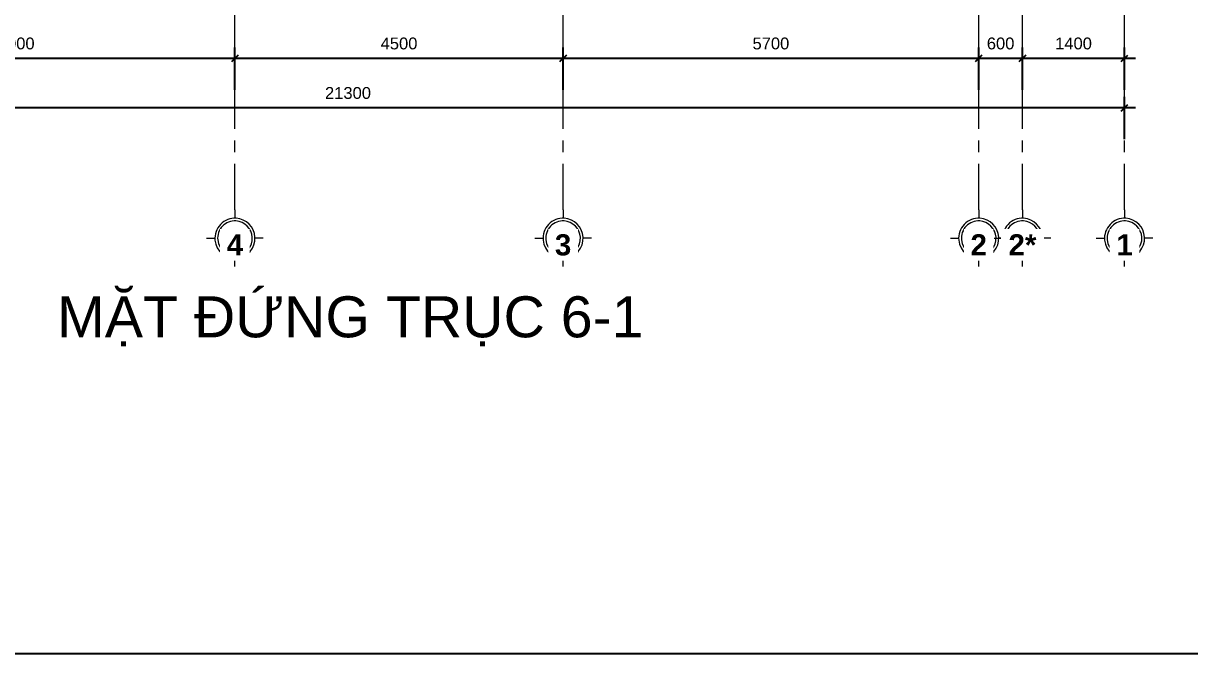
# Model space of a CAD drawing. Header units: millimetres. Extents: x 2164007 to 2324354, y -2513385 to -2308978.
# Drawn here: x 2255938 to 2271934, y -2435714 to -2427072 of the extents above; entities that cross this region are included whole.
import ezdxf

# ---------------------------------------------------------------- set-up
doc = ezdxf.new("R2010")
doc.units = ezdxf.units.MM
doc.linetypes.add('Grid Line', pattern=[22.225, 12.7, -3.175, 3.175, -3.175])
doc.layers.add('5', color=5, linetype='Continuous')
for name, color, linetype, lineweight in [('A-ANNO-DIMS', 211, 'Continuous', 9), ('G-ANNO-TEXT', 231, 'Continuous', 9), ('S-GRID', 8, 'Continuous', 9), ('S-GRID-IDEN', 8, 'Continuous', 9)]:
    doc.layers.add(name, color=color, linetype=linetype, lineweight=lineweight)
doc.styles.add('Arial_1', font='arial.ttf', dxfattribs={"height": 162.282934})
doc.styles.add('Arial_B', font='arialbd.ttf', dxfattribs={"height": 190.266788})
doc.dimstyles.new('Dim_dai_ca_vu', dxfattribs={"dimscale": 304.8, "dimtxt": 165, "dimasz": 0.292969, "dimexe": 0.492126, "dimexo": 0.0625, "dimgap": 0.393701, "dimtad": 1, "dimdec": 0, "dimzin": 0, "dimdsep": 46, "dimtxsty": 'Arial_1', "dimblk1": 'OBLIQUE', "dimblk2": 'OBLIQUE', "dimsah": 1, "dimcen": 0.09, "dimdle": 0.492126, "dimadec": 0, "dimazin": 0, "dimtfac": 1, "dimtdec": 4, "dimtix": 1, "dimtmove": 0, "dimatfit": 3, "dimfxl": 0.984252, "dimfxlon": 1, "dimtvp": 1, "dimtfill": 1, "dimtolj": 1, "dimtzin": 0, "dimarcsym": 2})

# ---------------------------------------------------------------- blocks, each defined once
blk = doc.blocks.new('Grid - Structural Grid-308830-South')
at = {"layer": 'S-GRID-IDEN'}
for p, q in [((-9315, -2579), (-9315, -2692)), ((-9703, -2967), (-9590, -2967)), ((-8927, -2967), (-9040, -2967)), ((-9315, -3354), (-9315, -3242))]:
    blk.add_line(p, q, dxfattribs=at)
at = {"layer": 'S-GRID-IDEN', "lineweight": 13}
for start, end in [(86.5906, 185.4173), (3.4094, 86.5906), (185.4173, 275.4173), (275.4173, 3.4094)]:
    blk.add_arc((-9315, -2967), 275, start, end, dxfattribs=at)
at = {"layer": 'S-GRID-IDEN'}
for start, end in [(86.5906, 185.4173), (3.4094, 86.5906), (185.4173, 275.4173), (275.4173, 3.4094)]:
    blk.add_arc((-9315, -2967), 238, start, end, dxfattribs=at)
blk = doc.blocks.new('_Oblique')
at = {"color": 0, "linetype": 'ByBlock', "lineweight": -2}
blk.add_line((-0.5, -0.5), (0.5, 0.5), dxfattribs=at)
blk = doc.blocks.new('*D370')
at = {"layer": 'A-ANNO-DIMS', "color": 0, "lineweight": -2}
for p, q in [((2269641, -2427983), (2269641, -2427402)), ((2271041, -2427983), (2271041, -2427402)), ((2271191, -2427552), (2269491, -2427552))]:
    blk.add_line(p, q, dxfattribs=at)
at = {"layer": 'Defpoints', "color": 0}
for p in [(2269641, -2427552), (2269641, -2428002), (2271041, -2428002)]:
    blk.add_point(p, dxfattribs=at)
at = {"layer": 'A-ANNO-DIMS', "color": 0, "lineweight": -2, "xscale": 89.296875, "yscale": 89.296875, "zscale": 89.296875, "rotation": 180}
blk.add_blockref('_Oblique', (2269641, -2427552), dxfattribs=at)
at = {"layer": 'A-ANNO-DIMS', "color": 0, "lineweight": -2, "xscale": 89.296875, "yscale": 89.296875, "zscale": 89.296875}
blk.add_blockref('_Oblique', (2271041, -2427552), dxfattribs=at)
at = {"layer": 'A-ANNO-DIMS', "color": 0, "insert": (2270341, -2427349), "char_height": 162.3, "attachment_point": 5, "style": 'Arial_1', "bg_fill": 3, "box_fill_scale": 1.1, "bg_fill_color": 256, "bg_fill_true_color": 13158600, "bg_fill_transparency": 11244876}
blk.add_mtext('\\A1;1400', dxfattribs=at)
blk = doc.blocks.new('*D371')
at = {"layer": 'A-ANNO-DIMS', "color": 0, "lineweight": -2}
for p, q in [((2269041, -2427983), (2269041, -2427402)), ((2269641, -2427983), (2269641, -2427402)), ((2269791, -2427552), (2268891, -2427552))]:
    blk.add_line(p, q, dxfattribs=at)
at = {"layer": 'Defpoints', "color": 0}
for p in [(2269041, -2427552), (2269041, -2428002), (2269641, -2428002)]:
    blk.add_point(p, dxfattribs=at)
at = {"layer": 'A-ANNO-DIMS', "color": 0, "lineweight": -2, "xscale": 89.296875, "yscale": 89.296875, "zscale": 89.296875, "rotation": 180}
blk.add_blockref('_Oblique', (2269041, -2427552), dxfattribs=at)
at = {"layer": 'A-ANNO-DIMS', "color": 0, "lineweight": -2, "xscale": 89.296875, "yscale": 89.296875, "zscale": 89.296875}
blk.add_blockref('_Oblique', (2269641, -2427552), dxfattribs=at)
at = {"layer": 'A-ANNO-DIMS', "color": 0, "insert": (2269341, -2427349), "char_height": 162.3, "attachment_point": 5, "style": 'Arial_1', "bg_fill": 3, "box_fill_scale": 1.1, "bg_fill_color": 256, "bg_fill_true_color": 13158600, "bg_fill_transparency": 16338044}
blk.add_mtext('\\A1;600', dxfattribs=at)
blk = doc.blocks.new('*D372')
at = {"layer": 'A-ANNO-DIMS', "color": 0, "lineweight": -2}
for p, q in [((2263341, -2427983), (2263341, -2427402)), ((2269041, -2427983), (2269041, -2427402)), ((2269191, -2427552), (2263191, -2427552))]:
    blk.add_line(p, q, dxfattribs=at)
at = {"layer": 'Defpoints', "color": 0}
for p in [(2263341, -2427552), (2263341, -2428002), (2269041, -2428002)]:
    blk.add_point(p, dxfattribs=at)
at = {"layer": 'A-ANNO-DIMS', "color": 0, "lineweight": -2, "xscale": 89.296875, "yscale": 89.296875, "zscale": 89.296875, "rotation": 180}
blk.add_blockref('_Oblique', (2263341, -2427552), dxfattribs=at)
at = {"layer": 'A-ANNO-DIMS', "color": 0, "lineweight": -2, "xscale": 89.296875, "yscale": 89.296875, "zscale": 89.296875}
blk.add_blockref('_Oblique', (2269041, -2427552), dxfattribs=at)
at = {"layer": 'A-ANNO-DIMS', "color": 0, "insert": (2266191, -2427349), "char_height": 162.3, "attachment_point": 5, "style": 'Arial_1', "bg_fill": 3, "box_fill_scale": 1.1, "bg_fill_color": 256, "bg_fill_true_color": 13158600, "bg_fill_transparency": 15732812}
blk.add_mtext('\\A1;5700', dxfattribs=at)
blk = doc.blocks.new('*D373')
at = {"layer": 'A-ANNO-DIMS', "color": 0, "lineweight": -2}
for p, q in [((2258841, -2427983), (2258841, -2427402)), ((2263341, -2427983), (2263341, -2427402)), ((2263491, -2427552), (2258691, -2427552))]:
    blk.add_line(p, q, dxfattribs=at)
at = {"layer": 'Defpoints', "color": 0}
for p in [(2258841, -2427552), (2258841, -2428002), (2263341, -2428002)]:
    blk.add_point(p, dxfattribs=at)
at = {"layer": 'A-ANNO-DIMS', "color": 0, "lineweight": -2, "xscale": 89.296875, "yscale": 89.296875, "zscale": 89.296875, "rotation": 180}
blk.add_blockref('_Oblique', (2258841, -2427552), dxfattribs=at)
at = {"layer": 'A-ANNO-DIMS', "color": 0, "lineweight": -2, "xscale": 89.296875, "yscale": 89.296875, "zscale": 89.296875}
blk.add_blockref('_Oblique', (2263341, -2427552), dxfattribs=at)
at = {"layer": 'A-ANNO-DIMS', "color": 0, "insert": (2261091, -2427349), "char_height": 162.3, "attachment_point": 5, "style": 'Arial_1', "bg_fill": 3, "box_fill_scale": 1.1, "bg_fill_color": 256, "bg_fill_true_color": 13158600, "bg_fill_transparency": 12165976}
blk.add_mtext('\\A1;4500', dxfattribs=at)
blk = doc.blocks.new('*D374')
at = {"layer": 'A-ANNO-DIMS', "color": 0, "lineweight": -2}
for p, q in [((2252841, -2427983), (2252841, -2427402)), ((2258841, -2427983), (2258841, -2427402)), ((2258991, -2427552), (2252691, -2427552))]:
    blk.add_line(p, q, dxfattribs=at)
at = {"layer": 'Defpoints', "color": 0}
for p in [(2252841, -2427552), (2252841, -2428002), (2258841, -2428002)]:
    blk.add_point(p, dxfattribs=at)
at = {"layer": 'A-ANNO-DIMS', "color": 0, "lineweight": -2, "xscale": 89.296875, "yscale": 89.296875, "zscale": 89.296875, "rotation": 180}
blk.add_blockref('_Oblique', (2252841, -2427552), dxfattribs=at)
at = {"layer": 'A-ANNO-DIMS', "color": 0, "lineweight": -2, "xscale": 89.296875, "yscale": 89.296875, "zscale": 89.296875}
blk.add_blockref('_Oblique', (2258841, -2427552), dxfattribs=at)
at = {"layer": 'A-ANNO-DIMS', "color": 0, "insert": (2255841, -2427349), "char_height": 162.3, "attachment_point": 5, "style": 'Arial_1', "bg_fill": 3, "box_fill_scale": 1.1, "bg_fill_color": 256, "bg_fill_true_color": 13158600, "bg_fill_transparency": 16354496}
blk.add_mtext('\\A1;6000', dxfattribs=at)
blk = doc.blocks.new('*D377')
at = {"layer": 'A-ANNO-DIMS', "color": 0, "lineweight": -2}
for p, q in [((2249741, -2428662), (2249741, -2428081)), ((2271041, -2428662), (2271041, -2428081)), ((2271191, -2428231), (2249591, -2428231))]:
    blk.add_line(p, q, dxfattribs=at)
at = {"layer": 'Defpoints', "color": 0}
for p in [(2249741, -2428231), (2249741, -2428681), (2271041, -2428681)]:
    blk.add_point(p, dxfattribs=at)
at = {"layer": 'A-ANNO-DIMS', "color": 0, "lineweight": -2, "xscale": 89.296875, "yscale": 89.296875, "zscale": 89.296875, "rotation": 180}
blk.add_blockref('_Oblique', (2249741, -2428231), dxfattribs=at)
at = {"layer": 'A-ANNO-DIMS', "color": 0, "lineweight": -2, "xscale": 89.296875, "yscale": 89.296875, "zscale": 89.296875}
blk.add_blockref('_Oblique', (2271041, -2428231), dxfattribs=at)
at = {"layer": 'A-ANNO-DIMS', "color": 0, "insert": (2260391, -2428028), "char_height": 162.3, "attachment_point": 5, "style": 'Arial_1', "bg_fill": 3, "box_fill_scale": 1.1, "bg_fill_color": 256, "bg_fill_true_color": 13158600, "bg_fill_transparency": 10586136}
blk.add_mtext('\\A1;21300', dxfattribs=at)

msp = doc.modelspace()

# ---------------------------------------------------------------- linework, layer by layer
at = {"layer": 'S-GRID', "linetype": 'Grid Line', "ltscale": 50}
for p, q in [((2258840.7, -2429631.3), (2258840.7, -2415620.8)), ((2263340.7, -2429631.3), (2263340.7, -2415620.8)), ((2269040.7, -2429631.3), (2269040.7, -2415620.8)), ((2269640.7, -2429631.3), (2269640.7, -2415620.8)), ((2271040.7, -2429631.3), (2271040.7, -2415620.8))]:
    msp.add_line(p, q, dxfattribs=at)

# ---------------------------------------------------------------- block references
at = {"layer": 'S-GRID-IDEN'}
for p in [(2268155.8, -2427052.3), (2272655.8, -2427052.3), (2278355.8, -2427052.3), (2280355.8, -2427052.3)]:
    msp.add_blockref('Grid - Structural Grid-308830-South', p, dxfattribs=at)

# ---------------------------------------------------------------- texts
at = {"layer": 'G-ANNO-TEXT', "color": 7, "insert": (2256401.8, -2430815), "char_height": 562.089, "width": 9539.478, "attachment_point": 1, "line_spacing_factor": 0.938532, "style": 'Arial_1', "bg_fill": 3, "box_fill_scale": 1.25, "bg_fill_color": 0, "bg_fill_transparency": 0}
msp.add_mtext('MẶT ĐỨNG TRỤC 6-1', dxfattribs=at)

# ---------------------------------------------------------------- next in the draw order: texts
at = {"layer": 'S-GRID-IDEN', "char_height": 289.967, "width": 260.604, "attachment_point": 2, "line_spacing_factor": 0.938532, "style": 'Arial_B', "bg_fill": 3, "box_fill_scale": 1.25, "bg_fill_color": 0, "bg_fill_transparency": 0}
for s, insert in [('\\fArial|b1|i0|c163|p34|;4', (2258840.6, -2429963.9)), ('\\fArial|b1|i0|c163|p34|;3', (2263340.6, -2429963.9)), ('\\fArial|b1|i0|c163|p34|;2', (2269040.6, -2429963.9)), ('\\fArial|b1|i0|c163|p34|;1', (2271040.6, -2429963.9))]:
    msp.add_mtext(s, dxfattribs=dict(at, insert=insert))

# ---------------------------------------------------------------- next in the draw order: dimensions: what is measured, and where the dimension line sits
at = {"layer": 'A-ANNO-DIMS'}
dim = msp.add_linear_dim(base=(2269640.7, -2427552.3), p1=(2271040.7, -2428002.3), p2=(2269640.7, -2428002.3), dimstyle='Dim_dai_ca_vu', override={"dimpost": '<>', "dimfxl": 1400}, dxfattribs=at)
dim.commit()
dim.dimension.update_dxf_attribs({"geometry": '*D370', "text_midpoint": (2270340.7, -2427349.4)})

# ---------------------------------------------------------------- next in the draw order: block references
at = {"layer": 'S-GRID-IDEN'}
msp.add_blockref('Grid - Structural Grid-308830-South', (2278955.8, -2427052.3), dxfattribs=at)

# ---------------------------------------------------------------- next in the draw order: dimensions: what is measured, and where the dimension line sits
at = {"layer": 'A-ANNO-DIMS'}
dim = msp.add_linear_dim(base=(2269040.7, -2427552.3), p1=(2269640.7, -2428002.3), p2=(2269040.7, -2428002.3), dimstyle='Dim_dai_ca_vu', override={"dimpost": '<>', "dimfxl": 600}, dxfattribs=at)
dim.commit()
dim.dimension.update_dxf_attribs({"geometry": '*D371', "text_midpoint": (2269340.7, -2427349.4)})

# ---------------------------------------------------------------- next in the draw order: texts
at = {"layer": 'S-GRID-IDEN', "insert": (2269640.6, -2429963.9), "char_height": 289.97, "width": 442.341, "attachment_point": 2, "line_spacing_factor": 0.938532, "style": 'Arial_B', "bg_fill": 3, "box_fill_scale": 1.25, "bg_fill_color": 0, "bg_fill_transparency": 0}
msp.add_mtext('2*', dxfattribs=at)

# ---------------------------------------------------------------- next in the draw order: dimensions: what is measured, and where the dimension line sits
at = {"layer": 'A-ANNO-DIMS'}
dim = msp.add_linear_dim(base=(2263340.7, -2427552.3), p1=(2269040.7, -2428002.3), p2=(2263340.7, -2428002.3), dimstyle='Dim_dai_ca_vu', override={"dimpost": '<>', "dimfxl": 5700}, dxfattribs=at)
dim.commit()
dim.dimension.update_dxf_attribs({"geometry": '*D372', "text_midpoint": (2266190.7, -2427349.4)})

# ---------------------------------------------------------------- next in the draw order: dimensions: what is measured, and where the dimension line sits
dim = msp.add_linear_dim(base=(2258840.7, -2427552.3), p1=(2263340.7, -2428002.3), p2=(2258840.7, -2428002.3), dimstyle='Dim_dai_ca_vu', override={"dimpost": '<>', "dimfxl": 4500}, dxfattribs=at)
dim.commit()
dim.dimension.update_dxf_attribs({"geometry": '*D373', "text_midpoint": (2261090.7, -2427349.4)})

# ---------------------------------------------------------------- next in the draw order: dimensions: what is measured, and where the dimension line sits
dim = msp.add_linear_dim(base=(2252840.7, -2427552.3), p1=(2258840.7, -2428002.3), p2=(2252840.7, -2428002.3), dimstyle='Dim_dai_ca_vu', override={"dimpost": '<>', "dimfxl": 6000}, dxfattribs=at)
dim.commit()
dim.dimension.update_dxf_attribs({"geometry": '*D374', "text_midpoint": (2255840.7, -2427349.4)})

# ---------------------------------------------------------------- next in the draw order: dimensions: what is measured, and where the dimension line sits
dim = msp.add_linear_dim(base=(2249740.7, -2428230.8), p1=(2271040.7, -2428680.8), p2=(2249740.7, -2428680.8), dimstyle='Dim_dai_ca_vu', override={"dimpost": '<>', "dimfxl": 21300}, dxfattribs=at)
dim.commit()
dim.dimension.update_dxf_attribs({"geometry": '*D377', "text_midpoint": (2260390.7, -2428027.9)})

# ---------------------------------------------------------------- next in the draw order: linework, layer by layer
at = {"layer": '5'}
msp.add_lwpolyline([(2242592.6, -2435714.3), (2283289.3, -2435714.3), (2283289.3, -2406936), (2242592.6, -2406936)], close=True, dxfattribs=at)

doc.saveas('drawing.dxf')
